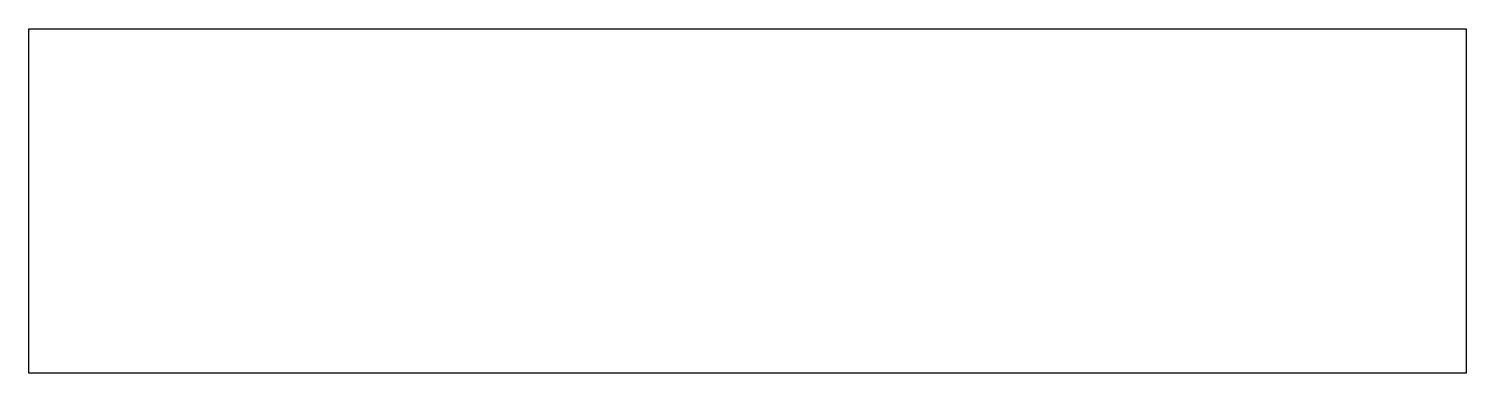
# Model space of a CAD drawing. Header units: metres. Extents: x 0 to 625, y 270 to 420.
import ezdxf

# ---------------------------------------------------------------- set-up
doc = ezdxf.new("R2010")
doc.units = ezdxf.units.M

msp = doc.modelspace()

# ---------------------------------------------------------------- linework, layer by layer
at = {"layer": 'OuterContour', "color": 3, "linetype": 'Continuous'}
msp.add_lwpolyline([(0, 420), (624.998, 420), (624.998, 270), (0, 270)], close=True, dxfattribs=at)

doc.saveas('drawing.dxf')
